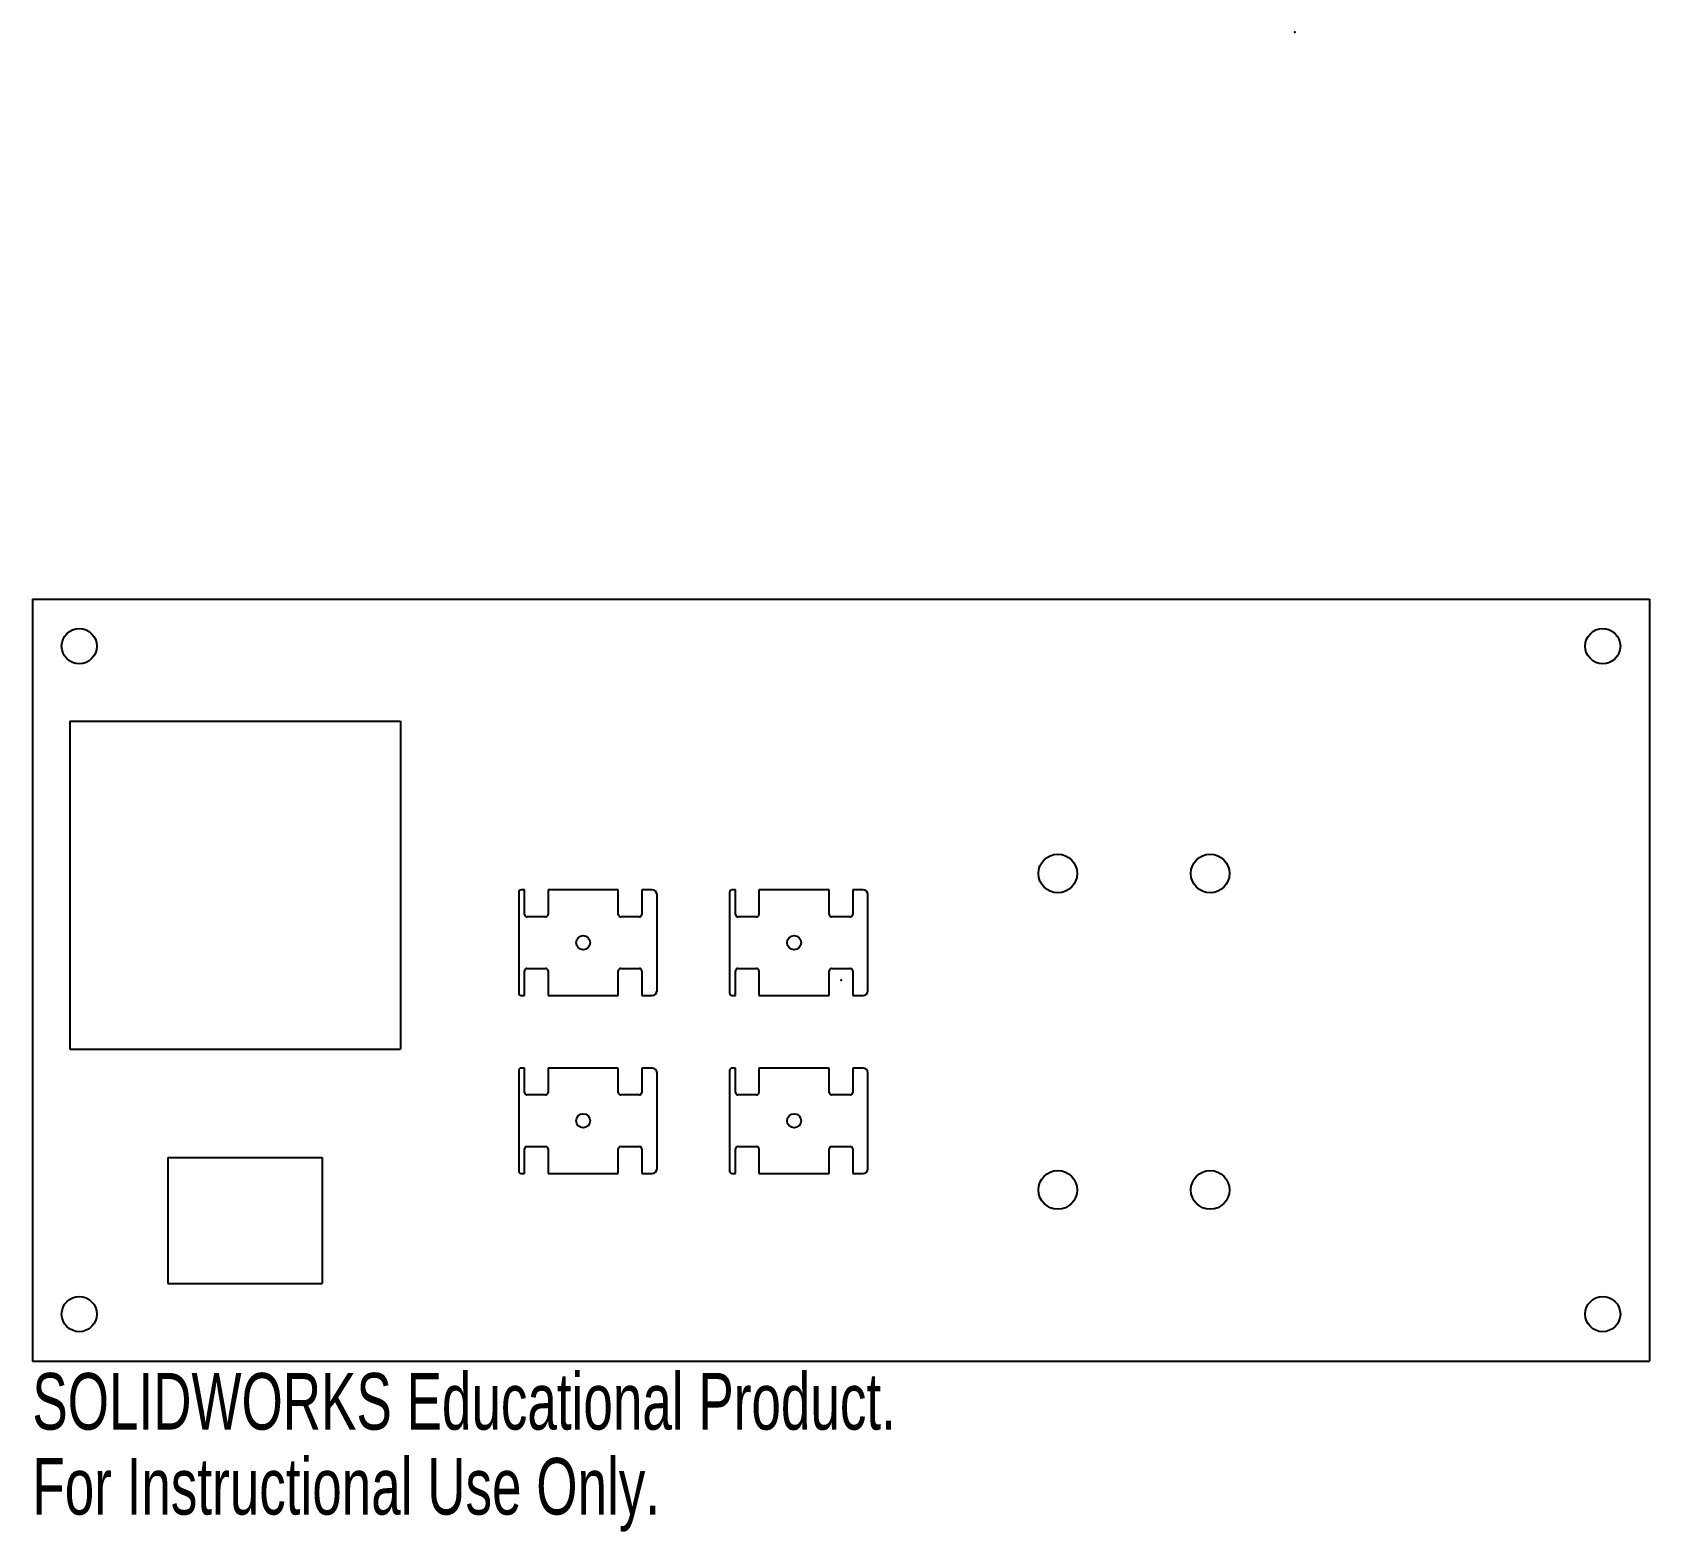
# Model space of a CAD drawing. Header units: millimetres. Extents: x -138 to 0, y -15 to 113.
import ezdxf

# ---------------------------------------------------------------- set-up
doc = ezdxf.new("R2010")
doc.units = ezdxf.units.MM
doc.header["$PDSIZE"] = -1
doc.styles.add('SLDTEXTSTYLE0', font='TXT', dxfattribs={"width": 0.7})

msp = doc.modelspace()

# ---------------------------------------------------------------- linework, layer by layer
at = {"color": 7, "linetype": 'Continuous'}
for p, q in [((-138, 65), (0, 65)), ((-138, 65), (-138, 0)), ((0, 65), (0, 0)), ((-134.8, 54.6), (-106.6, 54.6)), ((-134.8, 54.6), (-134.8, 26.6)), ((-106.6, 54.6), (-106.6, 26.6)), ((-96, 40.2), (-96.3, 40.2)), ((-96, 38.1), (-96, 40.2)), ((-88, 40.2), (-94, 40.2)), ((-94, 40.2), (-94, 38.1)), ((-88, 38.1), (-88, 40.2)), ((-85.1, 40.2), (-86, 40.2)), ((-86, 40.2), (-86, 38.1)), ((-78, 40.2), (-78.3, 40.2)), ((-78, 38.1), (-78, 40.2)), ((-70, 40.2), (-76, 40.2)), ((-76, 40.2), (-76, 38.1)), ((-70, 38.1), (-70, 40.2)), ((-67.1, 40.2), (-68, 40.2)), ((-68, 40.2), (-68, 38.1)), ((-96.5, 40), (-96.5, 31.4)), ((-84.7, 31.6), (-84.7, 39.8)), ((-78.5, 40), (-78.5, 31.4)), ((-66.7, 31.6), (-66.7, 39.8)), ((-94.2, 37.9), (-95.8, 37.9)), ((-86.2, 37.9), (-87.8, 37.9)), ((-76.2, 37.9), (-77.8, 37.9)), ((-68.2, 37.9), (-69.8, 37.9)), ((-96, 31.2), (-96, 33.3)), ((-95.8, 33.5), (-94.2, 33.5)), ((-94, 33.3), (-94, 31.2)), ((-88, 31.2), (-88, 33.3)), ((-87.8, 33.5), (-86.2, 33.5)), ((-86, 33.3), (-86, 31.2)), ((-78, 31.2), (-78, 33.3)), ((-77.8, 33.5), (-76.2, 33.5)), ((-76, 33.3), (-76, 31.2)), ((-70, 31.2), (-70, 33.3)), ((-69.8, 33.5), (-68.2, 33.5)), ((-68, 33.3), (-68, 31.2)), ((-96.3, 31.2), (-96, 31.2)), ((-94, 31.2), (-88, 31.2)), ((-86, 31.2), (-85.1, 31.2)), ((-78.3, 31.2), (-78, 31.2)), ((-76, 31.2), (-70, 31.2)), ((-68, 31.2), (-67.1, 31.2)), ((-134.8, 26.6), (-106.6, 26.6)), ((-96, 25), (-96.3, 25)), ((-96, 22.9), (-96, 25)), ((-88, 25), (-94, 25)), ((-94, 25), (-94, 22.9)), ((-88, 22.9), (-88, 25)), ((-85.1, 25), (-86, 25)), ((-86, 25), (-86, 22.9)), ((-78, 25), (-78.3, 25)), ((-78, 22.9), (-78, 25)), ((-70, 25), (-76, 25)), ((-76, 25), (-76, 22.9)), ((-70, 22.9), (-70, 25)), ((-67.1, 25), (-68, 25)), ((-68, 25), (-68, 22.9)), ((-96.5, 24.8), (-96.5, 16.2)), ((-84.7, 16.4), (-84.7, 24.6)), ((-78.5, 24.8), (-78.5, 16.2)), ((-66.7, 16.4), (-66.7, 24.6)), ((-94.2, 22.7), (-95.8, 22.7)), ((-86.2, 22.7), (-87.8, 22.7)), ((-76.2, 22.7), (-77.8, 22.7)), ((-68.2, 22.7), (-69.8, 22.7)), ((-96, 16), (-96, 18.1)), ((-95.8, 18.3), (-94.2, 18.3)), ((-94, 18.1), (-94, 16)), ((-88, 16), (-88, 18.1)), ((-87.8, 18.3), (-86.2, 18.3)), ((-86, 18.1), (-86, 16)), ((-78, 16), (-78, 18.1)), ((-77.8, 18.3), (-76.2, 18.3)), ((-76, 18.1), (-76, 16)), ((-70, 16), (-70, 18.1)), ((-69.8, 18.3), (-68.2, 18.3)), ((-68, 18.1), (-68, 16)), ((-126.44, 17.38), (-113.26, 17.38)), ((-126.44, 17.38), (-126.44, 6.62)), ((-113.26, 17.38), (-113.26, 6.62)), ((-96.3, 16), (-96, 16)), ((-94, 16), (-88, 16)), ((-86, 16), (-85.1, 16)), ((-78.3, 16), (-78, 16)), ((-76, 16), (-70, 16)), ((-68, 16), (-67.1, 16)), ((-126.44, 6.62), (-113.26, 6.62)), ((-138, 0), (0, 0))]:
    msp.add_line(p, q, dxfattribs=at)
for centre, radius in [((-134, 61), 1.5), ((-4, 61), 1.5), ((-50.5, 41.6), 1.65), ((-37.5, 41.6), 1.65), ((-91, 35.7), 0.6), ((-73, 35.7), 0.6), ((-91, 20.5), 0.6), ((-73, 20.5), 0.6), ((-50.5, 14.6), 1.65), ((-37.5, 14.6), 1.65), ((-134, 4), 1.5), ((-4, 4), 1.5)]:
    msp.add_circle(centre, radius, dxfattribs=at)
for centre, radius, start, end in [((-96.3, 40), 0.2, 90, 180), ((-85.1, 39.8), 0.4, 0, 90), ((-78.3, 40), 0.2, 90, 180), ((-67.1, 39.8), 0.4, 0, 90), ((-95.8, 38.1), 0.2, 180, 270), ((-94.2, 38.1), 0.2, 270, 0), ((-87.8, 38.1), 0.2, 180, 270), ((-86.2, 38.1), 0.2, 270, 0), ((-77.8, 38.1), 0.2, 180, 270), ((-76.2, 38.1), 0.2, 270, 0), ((-69.8, 38.1), 0.2, 180, 270), ((-68.2, 38.1), 0.2, 270, 0), ((-95.8, 33.3), 0.2, 90, 180), ((-94.2, 33.3), 0.2, 0, 90), ((-87.8, 33.3), 0.2, 90, 180), ((-86.2, 33.3), 0.2, 0, 90), ((-77.8, 33.3), 0.2, 90, 180), ((-76.2, 33.3), 0.2, 0, 90), ((-69.8, 33.3), 0.2, 90, 180), ((-68.2, 33.3), 0.2, 0, 90), ((-96.3, 31.4), 0.2, 180, 270), ((-85.1, 31.6), 0.4, 270, 0), ((-78.3, 31.4), 0.2, 180, 270), ((-67.1, 31.6), 0.4, 270, 0), ((-96.3, 24.8), 0.2, 90, 180), ((-85.1, 24.6), 0.4, 0, 90), ((-78.3, 24.8), 0.2, 90, 180), ((-67.1, 24.6), 0.4, 0, 90), ((-95.8, 22.9), 0.2, 180, 270), ((-94.2, 22.9), 0.2, 270, 0), ((-87.8, 22.9), 0.2, 180, 270), ((-86.2, 22.9), 0.2, 270, 0), ((-77.8, 22.9), 0.2, 180, 270), ((-76.2, 22.9), 0.2, 270, 0), ((-69.8, 22.9), 0.2, 180, 270), ((-68.2, 22.9), 0.2, 270, 0), ((-95.8, 18.1), 0.2, 90, 180), ((-94.2, 18.1), 0.2, 0, 90), ((-87.8, 18.1), 0.2, 90, 180), ((-86.2, 18.1), 0.2, 0, 90), ((-77.8, 18.1), 0.2, 90, 180), ((-76.2, 18.1), 0.2, 0, 90), ((-69.8, 18.1), 0.2, 90, 180), ((-68.2, 18.1), 0.2, 0, 90), ((-96.3, 16.2), 0.2, 180, 270), ((-85.1, 16.4), 0.4, 270, 0), ((-78.3, 16.2), 0.2, 180, 270), ((-67.1, 16.4), 0.4, 270, 0)]:
    msp.add_arc(centre, radius, start, end, dxfattribs=at)
for p in [(-30.27, 113.38), (-69, 32.5)]:
    msp.add_point(p, dxfattribs=at)

# ---------------------------------------------------------------- texts
at = {"color": 7, "linetype": 'Continuous', "char_height": 4.8336, "attachment_point": 1, "style": 'SLDTEXTSTYLE0'}
for s, insert in [('SOLIDWORKS Educational Product.', (-138, -1.02)), ('For Instructional Use Only.', (-138, -8.27))]:
    msp.add_mtext(s, dxfattribs=dict(at, insert=insert))

doc.saveas('drawing.dxf')
